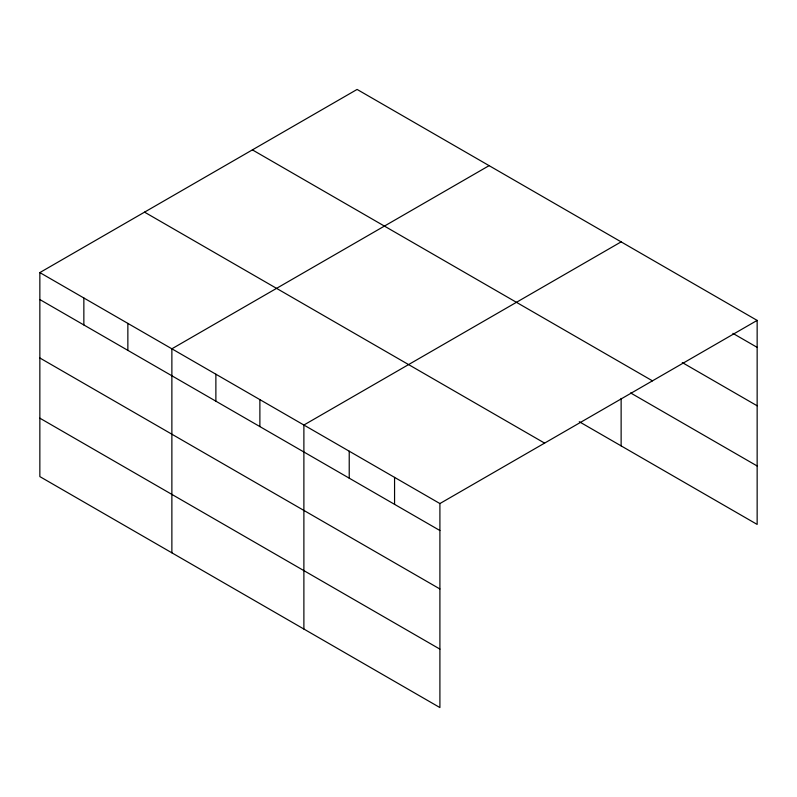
<?xml version="1.0" encoding="UTF-8"?>
<svg xmlns="http://www.w3.org/2000/svg" width="797" height="797" viewBox="0 0 797 797"><rect width="100%" height="100%" fill="white"/><g stroke="black" fill="none" stroke-linecap="round" stroke-linejoin="round"><path stroke-width="1.2" d="M39.85 272.584L439.904 503.555L439.904 707.567L39.85 476.596L39.85 272.584L357.096 89.433L757.15 320.404L757.15 524.416L579.27 421.713M489.109 165.646L171.873 348.807L171.873 552.819M621.132 241.87L303.886 425.03L303.886 629.042M439.904 503.555L757.15 320.404M732.901 333.365L757.15 347.362M682.282 362.565L757.15 405.793M252.4 149.876L652.464 380.846M630.616 392.941L757.15 465.986M144.536 212.141L544.6 443.112M39.85 299.552L439.904 530.523M39.85 357.983L439.904 588.953M39.85 418.176L439.904 649.147M621.132 398.41L621.132 445.882M394.565 477.383L394.565 504.352M349.225 451.202L349.225 478.17M259.882 399.626L259.882 426.584M215.877 374.211L215.877 401.18M127.859 323.403L127.859 350.371M83.854 297.998L83.854 324.957"/></g></svg>
